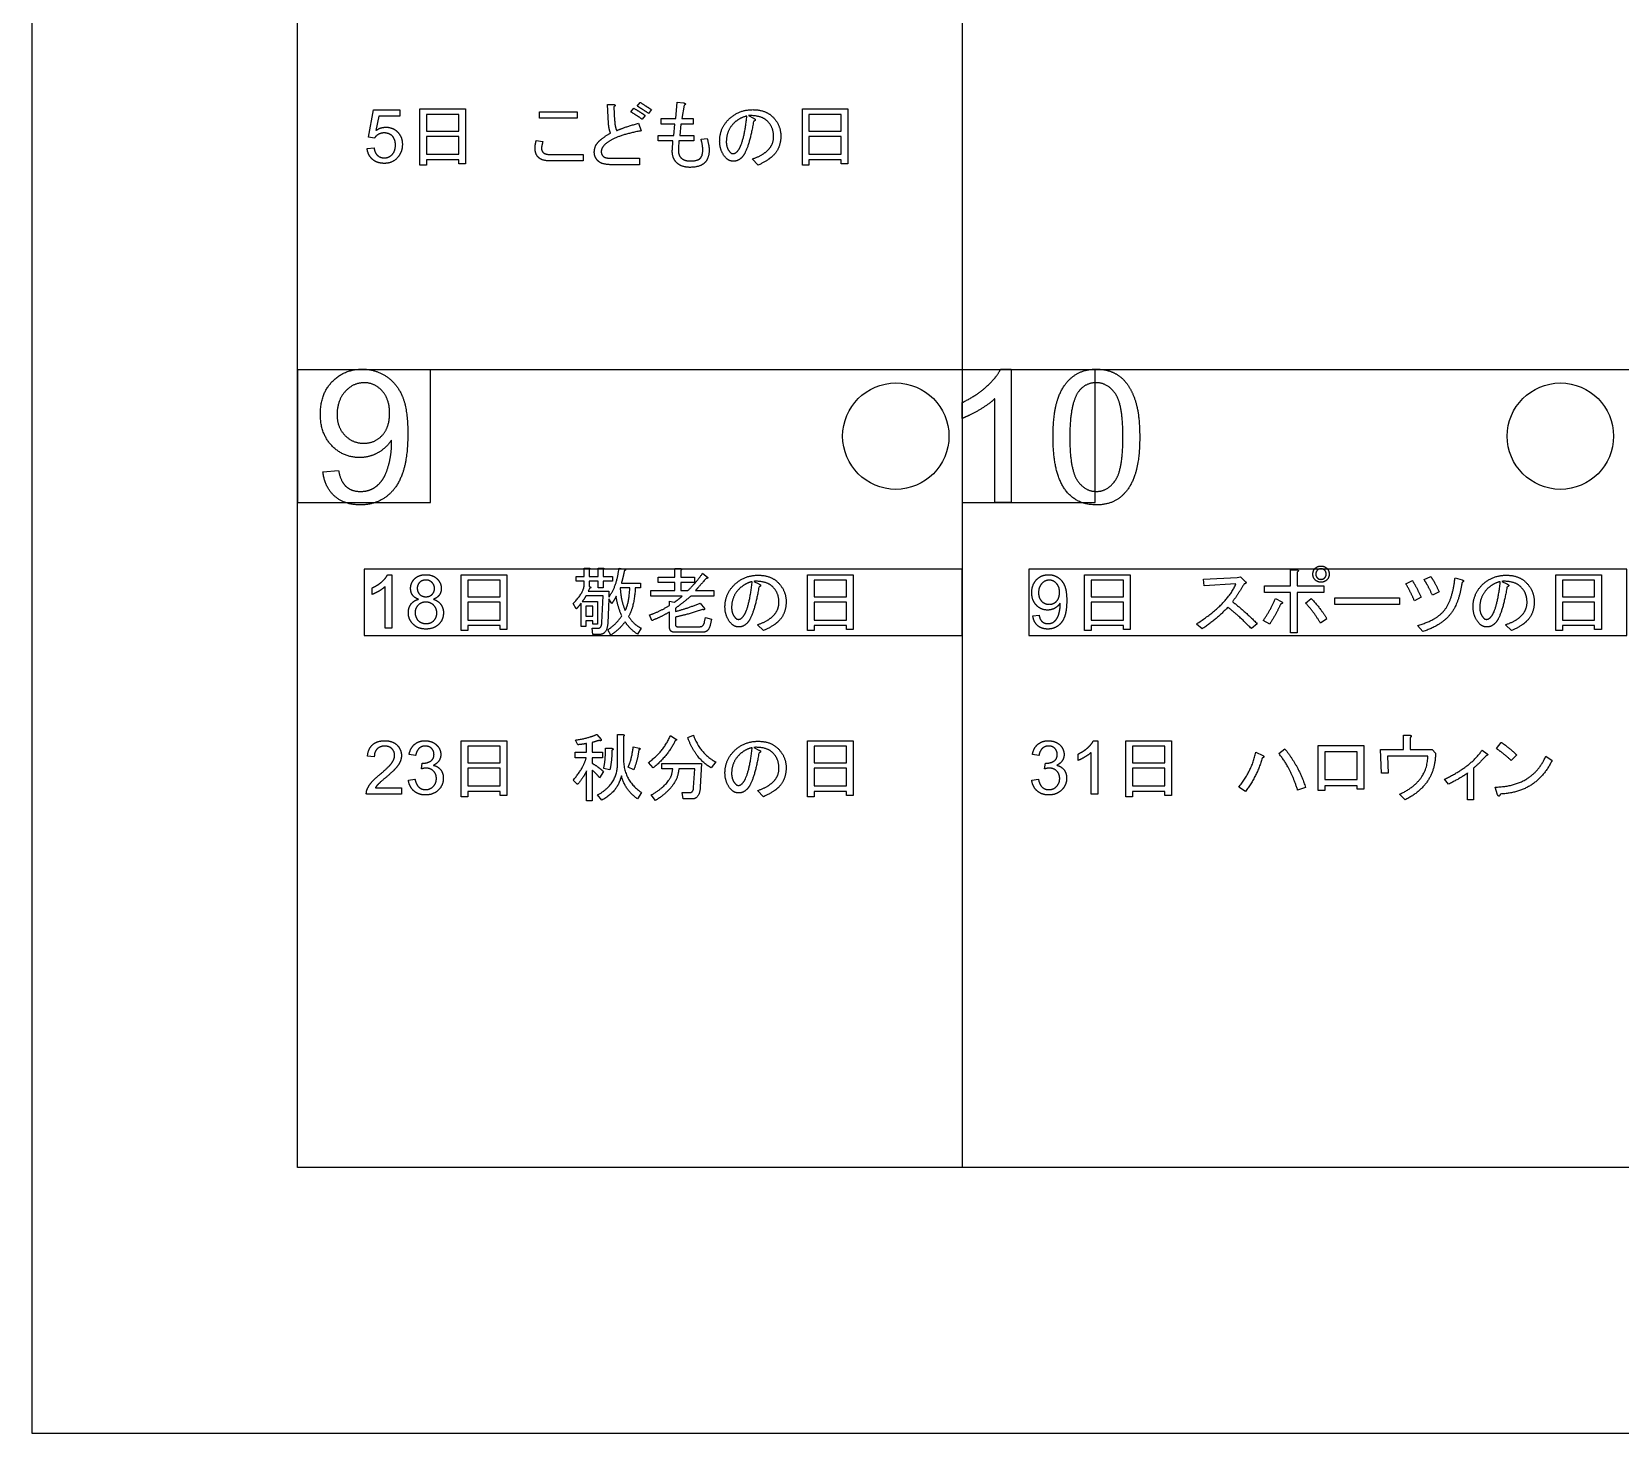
# Model space of a CAD drawing. Header units: millimetres. Extents: x -150 to 160, y -25 to 200.
# Drawn here: x -150 to -30.5, y -20 to 85.4 of the extents above; entities that cross this region are included whole.
import ezdxf

# ---------------------------------------------------------------- set-up
doc = ezdxf.new("R2010")
doc.units = ezdxf.units.MM
doc.layers.get('0').update_dxf_attribs({"linetype": 'CONTINUOUS'})

msp = doc.modelspace()

# ---------------------------------------------------------------- linework, layer by layer
for p, q in [((-80, 180), (-80, 0)), ((-104.45, 79.83), (-104.23, 80.11)), ((-101.55, 78.89), (-101.44, 80.13)), ((-101.44, 80.13), (-100.96, 80.07)), ((-124.68, 77.48), (-124.29, 79.54)), ((-124.29, 79.54), (-122.3, 79.54)), ((-123.9, 79.07), (-124.12, 77.99)), ((-122.3, 79.07), (-123.9, 79.07)), ((-122.3, 79.54), (-122.3, 79.07)), ((-120.8, 75.39), (-120.8, 79.61)), ((-120.8, 79.61), (-117.37, 79.61)), ((-117.88, 79.19), (-120.3, 79.19)), ((-120.3, 79.19), (-120.3, 77.95)), ((-117.88, 77.95), (-117.88, 79.19)), ((-117.37, 79.61), (-117.37, 75.48)), ((-111.81, 79.39), (-108.97, 79.39)), ((-111.81, 78.91), (-111.81, 79.39)), ((-108.97, 78.91), (-111.81, 78.91)), ((-108.97, 79.39), (-108.97, 78.91)), ((-106.61, 78.52), (-106.7, 79.96)), ((-106.7, 79.96), (-106.24, 79.96)), ((-106.2, 79.78), (-106.15, 78.73)), ((-104.93, 79.39), (-104.71, 79.67)), ((-103.86, 79.13), (-104.08, 78.84)), ((-103.38, 79.56), (-103.6, 79.28)), ((-102.64, 78.47), (-102.64, 78.89)), ((-102.64, 78.89), (-101.55, 78.89)), ((-100.92, 79.89), (-101.09, 78.89)), ((-101.09, 78.89), (-100.24, 78.89)), ((-100.24, 78.89), (-100.24, 78.47)), ((-96.09, 79.11), (-95.7, 78.91)), ((-92.03, 75.39), (-92.03, 79.61)), ((-92.03, 79.61), (-88.6, 79.61)), ((-89.11, 79.19), (-91.53, 79.19)), ((-91.53, 79.19), (-91.53, 77.95)), ((-89.11, 77.95), (-89.11, 79.19)), ((-88.6, 79.61), (-88.6, 75.48)), ((-120.3, 77.95), (-117.88, 77.95)), ((-104.36, 78.54), (-104.15, 77.97)), ((-101.61, 78.47), (-102.64, 78.47)), ((-101.7, 77.62), (-101.61, 78.47)), ((-101.16, 78.47), (-101.24, 77.62)), ((-100.24, 78.47), (-101.16, 78.47)), ((-91.53, 77.95), (-89.11, 77.95)), ((-124.77, 76.64), (-124.25, 76.68)), ((-124.22, 77.42), (-124.68, 77.48)), ((-117.88, 77.53), (-120.3, 77.53)), ((-120.3, 77.53), (-120.3, 76.2)), ((-117.88, 76.2), (-117.88, 77.53)), ((-112.05, 77.23), (-111.55, 77.16)), ((-102.88, 77.21), (-102.88, 77.62)), ((-102.88, 77.62), (-101.7, 77.62)), ((-101.77, 77.21), (-102.88, 77.21)), ((-101.81, 76.55), (-101.77, 77.21)), ((-101.31, 77.21), (-101.35, 76.66)), ((-100.2, 77.21), (-101.31, 77.21)), ((-101.24, 77.62), (-100.2, 77.62)), ((-100.2, 77.62), (-100.2, 77.21)), ((-99.65, 77.34), (-99.19, 77.4)), ((-89.11, 77.53), (-91.53, 77.53)), ((-91.53, 77.53), (-91.53, 76.2)), ((-89.11, 76.2), (-89.11, 77.53)), ((-120.3, 75.39), (-120.8, 75.39)), ((-120.3, 76.2), (-117.88, 76.2)), ((-117.88, 75.79), (-120.3, 75.79)), ((-120.3, 75.79), (-120.3, 75.39)), ((-117.88, 75.48), (-117.88, 75.79)), ((-117.37, 75.48), (-117.88, 75.48)), ((-108.53, 75.7), (-110.93, 75.7)), ((-110.91, 76.18), (-108.53, 76.18)), ((-108.53, 76.18), (-108.53, 75.7)), ((-104.28, 75.42), (-106.39, 75.42)), ((-106.37, 75.9), (-104.28, 75.9)), ((-104.28, 75.9), (-104.28, 75.42)), ((-95.35, 75.39), (-95.81, 75.85)), ((-91.53, 75.39), (-92.03, 75.39)), ((-91.53, 76.2), (-89.11, 76.2)), ((-89.11, 75.79), (-91.53, 75.79)), ((-91.53, 75.79), (-91.53, 75.39)), ((-89.11, 75.48), (-89.11, 75.79)), ((-88.6, 75.48), (-89.11, 75.48)), ((70, 60), (-130, 60)), ((-77.11, 60.04), (-76.32, 60.04)), ((-76.32, 60.04), (-76.32, 50)), ((-80, 56.34), (-80, 57.53)), ((-77.54, 50), (-77.54, 57.82)), ((-128.1, 52.31), (-126.92, 52.42)), ((-76.32, 50), (-77.54, 50)), ((-123.23, 44.58), (-122.92, 44.58)), ((-122.92, 44.58), (-122.92, 40.56)), ((-117.69, 40.37), (-117.69, 44.58)), ((-117.69, 44.58), (-114.27, 44.58)), ((-114.27, 44.58), (-114.27, 40.45)), ((-109.05, 44.1), (-109.05, 44.45)), ((-109.05, 44.45), (-108.44, 44.45)), ((-108.44, 44.45), (-108.44, 45.08)), ((-108.44, 45.08), (-108.09, 45.08)), ((-108.07, 44.95), (-108.07, 44.45)), ((-108.07, 44.45), (-107.39, 44.45)), ((-107.39, 44.45), (-107.39, 45.08)), ((-107.39, 45.08), (-107.04, 45.08)), ((-107.02, 44.95), (-107.02, 44.45)), ((-107.02, 44.45), (-106.32, 44.45)), ((-106.32, 44.45), (-106.32, 44.1)), ((-105.88, 44.67), (-105.82, 45.08)), ((-105.82, 45.08), (-105.36, 44.99)), ((-105.43, 44.88), (-105.47, 44.64)), ((-102.87, 43.99), (-102.87, 44.4)), ((-102.87, 44.4), (-101.61, 44.4)), ((-101.61, 44.4), (-101.61, 45.04)), ((-101.61, 45.04), (-101.19, 45.04)), ((-101.17, 44.91), (-101.17, 44.4)), ((-101.17, 44.4), (-100.14, 44.4)), ((-100.14, 44.4), (-100.14, 43.99)), ((-99.53, 44.69), (-99.14, 44.38)), ((-91.63, 40.37), (-91.63, 44.58)), ((-91.63, 44.58), (-88.2, 44.58)), ((-88.2, 44.58), (-88.2, 40.45)), ((-70.8, 40.37), (-70.8, 44.58)), ((-70.8, 44.58), (-67.37, 44.58)), ((-67.37, 44.58), (-67.37, 40.45)), ((-61.85, 44.25), (-59.32, 44.36)), ((-61.79, 43.73), (-61.85, 44.25)), ((-59.32, 44.36), (-59.06, 44.43)), ((-59.06, 44.43), (-58.71, 44.08)), ((-55.3, 43.73), (-55.3, 44.95)), ((-55.3, 44.95), (-54.84, 44.95)), ((-54.8, 44.78), (-54.8, 43.73)), ((-45.26, 44.21), (-44.76, 44.45)), ((-42.93, 44.34), (-42.4, 44.19)), ((-35.35, 40.37), (-35.35, 44.58)), ((-35.35, 44.58), (-31.92, 44.58)), ((-31.92, 44.58), (-31.92, 40.45)), ((-124.39, 43.1), (-124.39, 43.58)), ((-123.41, 40.56), (-123.41, 43.69)), ((-114.77, 44.16), (-117.19, 44.16)), ((-117.19, 44.16), (-117.19, 42.92)), ((-114.77, 42.92), (-114.77, 44.16)), ((-108.44, 44.1), (-109.05, 44.1)), ((-108.44, 43.86), (-108.44, 44.1)), ((-108.05, 43.55), (-108.15, 43.33)), ((-108.15, 43.33), (-106.58, 43.33)), ((-107.39, 44.1), (-108.07, 44.1)), ((-108.07, 44.1), (-108.07, 43.68)), ((-108.07, 43.68), (-107.98, 43.66)), ((-107.39, 43.6), (-107.39, 44.1)), ((-107.02, 43.6), (-107.39, 43.6)), ((-106.32, 44.1), (-107.02, 44.1)), ((-107.02, 44.1), (-107.02, 43.6)), ((-106.58, 43.33), (-106.58, 42.9)), ((-105.01, 43.6), (-105.73, 43.6)), ((-105.64, 43.95), (-104.2, 43.95)), ((-104.2, 43.6), (-104.6, 43.6)), ((-104.2, 43.95), (-104.2, 43.6)), ((-103.42, 42.96), (-103.42, 43.38)), ((-103.42, 43.38), (-101.61, 43.38)), ((-101.61, 43.99), (-102.87, 43.99)), ((-101.61, 43.38), (-101.61, 43.99)), ((-100.14, 43.99), (-101.17, 43.99)), ((-101.17, 43.99), (-101.17, 43.38)), ((-101.17, 43.38), (-100.65, 43.38)), ((-100.08, 43.38), (-98.7, 43.38)), ((-98.7, 43.38), (-98.7, 42.96)), ((-95.69, 44.08), (-95.3, 43.88)), ((-88.71, 44.16), (-91.13, 44.16)), ((-91.13, 44.16), (-91.13, 42.92)), ((-88.71, 42.92), (-88.71, 44.16)), ((-67.88, 44.16), (-70.3, 44.16)), ((-70.3, 44.16), (-70.3, 42.92)), ((-67.88, 42.92), (-67.88, 44.16)), ((-59.41, 43.88), (-61.79, 43.73)), ((-57.27, 43.25), (-57.27, 43.73)), ((-57.27, 43.73), (-55.3, 43.73)), ((-55.3, 43.25), (-57.27, 43.25)), ((-55.3, 40.21), (-55.3, 43.25)), ((-54.8, 43.73), (-52.79, 43.73)), ((-52.79, 43.25), (-54.8, 43.25)), ((-54.8, 43.25), (-54.8, 40.21)), ((-52.79, 43.73), (-52.79, 43.25)), ((-46.62, 43.88), (-46.14, 44.14)), ((-44.13, 43.29), (-44.63, 43.03)), ((-39.41, 44.08), (-39.02, 43.88)), ((-32.43, 44.16), (-34.85, 44.16)), ((-34.85, 44.16), (-34.85, 42.92)), ((-32.43, 42.92), (-32.43, 44.16)), ((-117.19, 42.92), (-114.77, 42.92)), ((-114.77, 42.51), (-117.19, 42.51)), ((-117.19, 42.51), (-117.19, 41.17)), ((-114.77, 41.17), (-114.77, 42.51)), ((-109.05, 42), (-109.27, 42.42)), ((-108.68, 40.69), (-108.68, 42.44)), ((-108.59, 42.57), (-107.43, 42.57)), ((-107.02, 42.99), (-108.31, 42.99)), ((-107.8, 42.22), (-108.31, 42.22)), ((-108.31, 42.22), (-108.31, 41.46)), ((-107.8, 41.46), (-107.8, 42.22)), ((-107.43, 42.57), (-107.43, 40.85)), ((-107.11, 40.98), (-107.02, 42.99)), ((-106.58, 42.77), (-106.67, 40.93)), ((-106.36, 42.42), (-106.58, 42.77)), ((-101.06, 42.96), (-103.42, 42.96)), ((-102.02, 42.27), (-102.02, 42.59)), ((-102.02, 42.59), (-101.67, 42.51)), ((-101.58, 42.05), (-101.58, 41.81)), ((-98.7, 42.96), (-100.43, 42.96)), ((-99.71, 42.44), (-99.4, 42.03)), ((-91.13, 42.92), (-88.71, 42.92)), ((-88.71, 42.51), (-91.13, 42.51)), ((-91.13, 42.51), (-91.13, 41.17)), ((-88.71, 41.17), (-88.71, 42.51)), ((-70.3, 42.92), (-67.88, 42.92)), ((-67.88, 42.51), (-70.3, 42.51)), ((-70.3, 42.51), (-70.3, 41.17)), ((-67.88, 41.17), (-67.88, 42.51)), ((-56.44, 42.79), (-55.96, 42.53)), ((-54.17, 42.44), (-53.75, 42.79)), ((-51.96, 42.35), (-51.96, 42.83)), ((-51.96, 42.83), (-47.1, 42.83)), ((-47.1, 42.35), (-51.96, 42.35)), ((-47.1, 42.83), (-47.1, 42.35)), ((-45.48, 42.88), (-45.98, 42.61)), ((-34.85, 42.92), (-32.43, 42.92)), ((-32.43, 42.51), (-34.85, 42.51)), ((-34.85, 42.51), (-34.85, 41.17)), ((-32.43, 41.17), (-32.43, 42.51)), ((-117.19, 41.17), (-114.77, 41.17)), ((-114.77, 40.76), (-117.19, 40.76)), ((-117.19, 40.76), (-117.19, 40.37)), ((-114.77, 40.45), (-114.77, 40.76)), ((-108.31, 40.69), (-108.68, 40.69)), ((-108.31, 41.46), (-107.8, 41.46)), ((-107.8, 41.11), (-108.31, 41.11)), ((-108.31, 41.11), (-108.31, 40.69)), ((-107.8, 40.85), (-107.8, 41.11)), ((-107.43, 40.85), (-107.8, 40.85)), ((-103.35, 41.13), (-103.53, 41.55)), ((-102.02, 40.63), (-102.02, 41.79)), ((-101.58, 41.39), (-101.58, 40.85)), ((-101.43, 40.67), (-99.71, 40.67)), ((-99.38, 41.04), (-99.31, 41.35)), ((-99.31, 41.35), (-98.86, 41.24)), ((-98.86, 41.24), (-98.96, 40.78)), ((-94.95, 40.37), (-95.41, 40.82)), ((-91.13, 41.17), (-88.71, 41.17)), ((-88.71, 40.76), (-91.13, 40.76)), ((-91.13, 40.76), (-91.13, 40.37)), ((-88.71, 40.45), (-88.71, 40.76)), ((-74.69, 41.49), (-74.22, 41.53)), ((-70.3, 41.17), (-67.88, 41.17)), ((-67.88, 40.76), (-70.3, 40.76)), ((-70.3, 40.76), (-70.3, 40.37)), ((-67.88, 40.45), (-67.88, 40.76)), ((-61.96, 40.5), (-62.38, 40.87)), ((-57.81, 40.89), (-58.25, 40.52)), ((-56.87, 40.87), (-57.35, 41.13)), ((-52.57, 41.26), (-53.05, 40.93)), ((-45.35, 40.3), (-45.74, 40.76)), ((-38.67, 40.37), (-39.13, 40.82)), ((-34.85, 41.17), (-32.43, 41.17)), ((-32.43, 40.76), (-34.85, 40.76)), ((-34.85, 40.76), (-34.85, 40.37)), ((-32.43, 40.45), (-32.43, 40.76)), ((-122.92, 40.56), (-123.41, 40.56)), ((-117.19, 40.37), (-117.69, 40.37)), ((-114.27, 40.45), (-114.77, 40.45)), ((-107.78, 40.08), (-107.85, 40.56)), ((-107.85, 40.56), (-107.39, 40.56)), ((-107.32, 40.08), (-107.78, 40.08)), ((-106.43, 40.04), (-106.67, 40.43)), ((-104.16, 40.56), (-104.42, 40.1)), ((-99.47, 40.26), (-101.67, 40.26)), ((-91.13, 40.37), (-91.63, 40.37)), ((-88.2, 40.45), (-88.71, 40.45)), ((-70.3, 40.37), (-70.8, 40.37)), ((-67.37, 40.45), (-67.88, 40.45)), ((-54.8, 40.21), (-55.3, 40.21)), ((-34.85, 40.37), (-35.35, 40.37)), ((-31.92, 40.45), (-32.43, 40.45)), ((-107.5, 32.57), (-107.17, 32.18)), ((-105.93, 30.37), (-105.93, 32.55)), ((-105.93, 32.55), (-105.51, 32.55)), ((-105.49, 32.42), (-105.49, 30.78)), ((-101.95, 32.49), (-101.54, 32.22)), ((-100.65, 32.33), (-100.23, 32.51)), ((-46.8, 31.42), (-46.8, 32.51)), ((-46.8, 32.51), (-46.37, 32.51)), ((-46.3, 32.33), (-46.3, 31.42)), ((-117.69, 27.88), (-117.69, 32.09)), ((-117.69, 32.09), (-114.27, 32.09)), ((-114.77, 31.68), (-117.19, 31.68)), ((-117.19, 31.68), (-117.19, 30.43)), ((-114.77, 30.43), (-114.77, 31.68)), ((-114.27, 32.09), (-114.27, 27.97)), ((-109.11, 30.81), (-109.11, 31.22)), ((-109.11, 31.22), (-108.26, 31.22)), ((-108.92, 31.79), (-109.09, 32.14)), ((-108.26, 31.22), (-108.26, 31.88)), ((-107.83, 31.96), (-107.83, 31.22)), ((-107.83, 31.22), (-107.06, 31.22)), ((-107.06, 31.22), (-107.06, 30.81)), ((-106.84, 31.53), (-106.36, 31.53)), ((-104.75, 31.64), (-104.27, 31.53)), ((-95.69, 31.59), (-95.3, 31.39)), ((-91.63, 27.88), (-91.63, 32.09)), ((-91.63, 32.09), (-88.2, 32.09)), ((-88.71, 31.68), (-91.13, 31.68)), ((-91.13, 31.68), (-91.13, 30.43)), ((-88.71, 30.43), (-88.71, 31.68)), ((-88.2, 32.09), (-88.2, 27.97)), ((-71.28, 30.61), (-71.28, 31.09)), ((-70.3, 28.08), (-70.3, 31.21)), ((-70.13, 32.09), (-69.81, 32.09)), ((-69.81, 32.09), (-69.81, 28.08)), ((-67.69, 27.88), (-67.69, 32.09)), ((-67.69, 32.09), (-64.27, 32.09)), ((-64.77, 31.68), (-67.19, 31.68)), ((-67.19, 31.68), (-67.19, 30.43)), ((-64.77, 30.43), (-64.77, 31.68)), ((-64.27, 32.09), (-64.27, 27.97)), ((-57.91, 31.22), (-57.39, 30.98)), ((-56.19, 31.13), (-55.73, 31.48)), ((-53.22, 28.34), (-53.22, 31.74)), ((-53.22, 31.74), (-49.79, 31.74)), ((-52.72, 31.26), (-52.72, 29.17)), ((-50.3, 31.26), (-52.72, 31.26)), ((-50.3, 29.17), (-50.3, 31.26)), ((-49.79, 31.74), (-49.79, 28.45)), ((-48.46, 29.65), (-48.53, 31.42)), ((-48.53, 31.42), (-46.8, 31.42)), ((-46.3, 31.42), (-44.66, 31.42)), ((-44.66, 31.42), (-44.4, 31.15)), ((-40.89, 31.39), (-40.52, 31.11)), ((-39.82, 31.5), (-39.45, 31.96)), ((-124.23, 30.88), (-124.74, 30.94)), ((-121.12, 30.97), (-121.61, 31.06)), ((-120.69, 29.97), (-120.63, 30.4)), ((-117.19, 30.43), (-114.77, 30.43)), ((-114.77, 30.02), (-117.19, 30.02)), ((-117.19, 30.02), (-117.19, 28.69)), ((-114.77, 28.69), (-114.77, 30.02)), ((-108.29, 30.81), (-109.11, 30.81)), ((-107.06, 30.81), (-107.83, 30.81)), ((-107.83, 30.81), (-107.83, 30.39)), ((-106.5, 29.91), (-106.98, 30)), ((-104.71, 29.91), (-105.14, 30.09)), ((-103.26, 30.04), (-103.61, 30.46)), ((-102.61, 29.98), (-102.61, 30.39)), ((-102.61, 30.39), (-99.62, 30.39)), ((-101.78, 29.98), (-102.61, 29.98)), ((-101.82, 29.71), (-101.78, 29.98)), ((-101.32, 29.98), (-101.34, 29.8)), ((-100.12, 29.98), (-101.32, 29.98)), ((-100.21, 28.56), (-100.12, 29.98)), ((-99.62, 30.39), (-99.71, 28.62)), ((-98.55, 30.5), (-98.88, 30.04)), ((-91.13, 30.43), (-88.71, 30.43)), ((-88.71, 30.02), (-91.13, 30.02)), ((-91.13, 30.02), (-91.13, 28.69)), ((-88.71, 28.69), (-88.71, 30.02)), ((-74.23, 30.97), (-74.72, 31.06)), ((-73.8, 29.97), (-73.74, 30.4)), ((-67.19, 30.43), (-64.77, 30.43)), ((-64.77, 30.02), (-67.19, 30.02)), ((-67.19, 30.02), (-67.19, 28.69)), ((-64.77, 28.69), (-64.77, 30.02)), ((-44.97, 30.94), (-48, 30.94)), ((-48, 30.94), (-47.96, 29.65)), ((-41.54, 30.02), (-41.54, 27.64)), ((-38.29, 31.02), (-38.71, 30.61)), ((-36.09, 30.94), (-35.63, 30.61)), ((-121.66, 29.13), (-121.17, 29.2)), ((-117.19, 28.69), (-114.77, 28.69)), ((-108.94, 28.8), (-109.27, 29.12)), ((-108.26, 27.58), (-108.26, 29.82)), ((-107.83, 29.87), (-107.83, 27.58)), ((-107, 29.78), (-107.28, 29.3)), ((-91.13, 28.69), (-88.71, 28.69)), ((-74.77, 29.13), (-74.27, 29.2)), ((-67.19, 28.69), (-64.77, 28.69)), ((-52.72, 29.17), (-50.3, 29.17)), ((-50.3, 28.69), (-52.72, 28.69)), ((-52.72, 28.69), (-52.72, 28.34)), ((-50.3, 28.45), (-50.3, 28.69)), ((-47.96, 29.65), (-48.46, 29.65)), ((-43.42, 28.82), (-43.73, 29.19)), ((-41.98, 27.64), (-41.98, 29.67)), ((-122.19, 28.08), (-124.83, 28.08)), ((-124.15, 28.55), (-122.19, 28.55)), ((-122.19, 28.55), (-122.19, 28.08)), ((-117.19, 27.88), (-117.69, 27.88)), ((-114.77, 28.27), (-117.19, 28.27)), ((-117.19, 28.27), (-117.19, 27.88)), ((-114.77, 27.97), (-114.77, 28.27)), ((-114.27, 27.97), (-114.77, 27.97)), ((-107.83, 27.58), (-108.26, 27.58)), ((-107.11, 27.62), (-107.43, 28.01)), ((-104.12, 28.19), (-104.42, 27.71)), ((-103.07, 27.6), (-103.4, 28.01)), ((-100.99, 27.71), (-101.06, 28.19)), ((-101.06, 28.19), (-100.51, 28.19)), ((-100.34, 27.71), (-100.99, 27.71)), ((-94.95, 27.88), (-95.41, 28.34)), ((-91.13, 27.88), (-91.63, 27.88)), ((-88.71, 28.27), (-91.13, 28.27)), ((-91.13, 28.27), (-91.13, 27.88)), ((-88.71, 27.97), (-88.71, 28.27)), ((-88.2, 27.97), (-88.71, 27.97)), ((-69.81, 28.08), (-70.3, 28.08)), ((-67.19, 27.88), (-67.69, 27.88)), ((-64.77, 28.27), (-67.19, 28.27)), ((-67.19, 28.27), (-67.19, 27.88)), ((-64.77, 27.97), (-64.77, 28.27)), ((-64.27, 27.97), (-64.77, 27.97)), ((-58.7, 28.27), (-59.2, 28.6)), ((-54.18, 28.58), (-54.77, 28.38)), ((-52.72, 28.34), (-53.22, 28.34)), ((-49.79, 28.45), (-50.3, 28.45)), ((-46.69, 27.64), (-47.11, 28.06)), ((-41.54, 27.64), (-41.98, 27.64)), ((-39.73, 28.03), (-39.91, 28.6))]:
    msp.add_line(p, q)
for points in [[(90, 200), (-150, 200), (-150, -20), (90, -20)], [(70, 0), (-130, 0), (-130, 180), (70, 180)], [(-130, 50), (-120, 50), (-120, 60), (-130, 60)], [(-80, 50), (-70, 50), (-70, 60), (-80, 60)], [(-125, 40), (-80, 40), (-80, 45), (-125, 45)], [(-75, 40), (-30, 40), (-30, 45), (-75, 45)]]:
    msp.add_lwpolyline(points, close=True)
for centre in [(-85, 55), (-35, 55)]:
    msp.add_circle(centre, 4)
for points in [[(-104.23, 80.11), (-103.75, 79.8), (-103.38, 79.56)], [(-100.96, 80.07), (-100.72, 80), (-100.92, 79.89)], [(-106.24, 79.96), (-106, 79.91), (-106.2, 79.78)], [(-104.08, 78.84), (-104.47, 79.11), (-104.93, 79.39)], [(-104.71, 79.67), (-104.21, 79.37), (-103.86, 79.13)], [(-103.6, 79.28), (-104.06, 79.59), (-104.45, 79.83)], [(-97.58, 78.82), (-96.83, 79.56), (-95.76, 79.56)], [(-96.2, 79.08), (-96.77, 78.95), (-97.18, 78.54)], [(-96.94, 76.4), (-96.44, 76.9), (-96.2, 79.08)], [(-94.65, 78.69), (-95.11, 79.15), (-96.09, 79.11)], [(-95.76, 79.56), (-94.8, 79.56), (-94.26, 79.02)], [(-95.7, 78.91), (-95.44, 78.8), (-95.7, 78.67)], [(-94.26, 79.02), (-93.65, 78.41), (-93.65, 77.58)], [(-123.92, 77.7), (-124.11, 77.59), (-124.22, 77.42)], [(-124.12, 77.99), (-123.76, 78.24), (-123.36, 78.24)], [(-123.49, 77.81), (-123.73, 77.81), (-123.92, 77.7)], [(-122.87, 77.57), (-123.11, 77.81), (-123.49, 77.81)], [(-123.36, 78.24), (-122.84, 78.24), (-122.48, 77.88)], [(-122.48, 77.88), (-122.12, 77.52), (-122.12, 76.95)], [(-107.33, 77.18), (-107.07, 77.45), (-106.46, 77.8)], [(-104.15, 77.97), (-106.22, 77.6), (-106.92, 76.9)], [(-106.46, 77.8), (-106.59, 78.12), (-106.61, 78.52)], [(-106.15, 78.73), (-106.13, 78.28), (-106, 77.99)], [(-106, 77.99), (-105.39, 78.25), (-104.36, 78.54)], [(-98.25, 77.18), (-98.25, 78.15), (-97.58, 78.82)], [(-97.18, 78.54), (-97.75, 77.97), (-97.75, 77.14)], [(-95.7, 78.67), (-96.07, 76.49), (-96.59, 75.96)], [(-94.19, 77.53), (-94.19, 78.23), (-94.65, 78.69)], [(-124.37, 75.83), (-124.72, 76.13), (-124.77, 76.64)], [(-124.25, 76.68), (-124.2, 76.31), (-123.99, 76.12)], [(-122.88, 76.19), (-122.64, 76.46), (-122.64, 76.9)], [(-122.64, 76.9), (-122.64, 77.32), (-122.87, 77.57)], [(-122.12, 76.95), (-122.12, 76.4), (-122.43, 76.01)], [(-112.14, 76.66), (-112.14, 76.9), (-112.05, 77.23)], [(-111.87, 75.96), (-112.14, 76.22), (-112.14, 76.66)], [(-111.55, 77.16), (-111.65, 76.81), (-111.65, 76.66)], [(-111.65, 76.66), (-111.65, 76.46), (-111.52, 76.33)], [(-107.68, 76.36), (-107.68, 76.84), (-107.33, 77.18)], [(-106.92, 76.9), (-107.16, 76.66), (-107.16, 76.4)], [(-101.5, 75.59), (-101.85, 75.94), (-101.81, 76.55)], [(-101.35, 76.66), (-101.4, 76.18), (-101.16, 75.94)], [(-99.71, 75.9), (-99.52, 76.09), (-99.52, 76.55)], [(-99.52, 76.55), (-99.52, 76.88), (-99.65, 77.34)], [(-99.04, 76.57), (-99.04, 75.9), (-99.37, 75.57)], [(-99.19, 77.4), (-99.04, 76.79), (-99.04, 76.57)], [(-97.73, 75.88), (-98.25, 76.4), (-98.25, 77.18)], [(-97.75, 77.14), (-97.75, 76.64), (-97.42, 76.31)], [(-95.81, 75.85), (-95.04, 76.09), (-94.61, 76.53)], [(-94.61, 76.53), (-94.19, 76.94), (-94.19, 77.53)], [(-93.65, 77.58), (-93.65, 76.68), (-94.21, 76.12)], [(-123.48, 75.52), (-124.03, 75.52), (-124.37, 75.83)], [(-123.99, 76.12), (-123.78, 75.93), (-123.48, 75.93)], [(-123.48, 75.93), (-123.13, 75.93), (-122.88, 76.19)], [(-122.43, 76.01), (-122.82, 75.52), (-123.48, 75.52)], [(-110.93, 75.7), (-111.61, 75.7), (-111.87, 75.96)], [(-111.52, 76.33), (-111.37, 76.18), (-110.91, 76.18)], [(-107.4, 75.7), (-107.68, 75.98), (-107.68, 76.36)], [(-106.39, 75.42), (-107.11, 75.42), (-107.4, 75.7)], [(-107.16, 76.4), (-107.16, 76.2), (-107.01, 76.05)], [(-107.01, 76.05), (-106.85, 75.9), (-106.37, 75.9)], [(-100.5, 75.22), (-101.13, 75.22), (-101.5, 75.59)], [(-101.16, 75.94), (-100.92, 75.7), (-100.48, 75.7)], [(-99.37, 75.57), (-99.71, 75.22), (-100.5, 75.22)], [(-100.48, 75.7), (-99.91, 75.7), (-99.71, 75.9)], [(-97.18, 75.68), (-97.53, 75.68), (-97.73, 75.88)], [(-97.42, 76.31), (-97.36, 76.25), (-97.23, 76.25)], [(-97.23, 76.25), (-97.1, 76.25), (-96.94, 76.4)], [(-96.59, 75.96), (-96.88, 75.68), (-97.18, 75.68)], [(-94.21, 76.12), (-94.59, 75.74), (-95.35, 75.39)], [(-127.39, 59.11), (-126.49, 60.04), (-125.14, 60.04)], [(-125.14, 60.04), (-124.17, 60.04), (-123.36, 59.52)], [(-78.2, 58.7), (-77.43, 59.39), (-77.11, 60.04)], [(-71.72, 59.45), (-71, 60.04), (-69.91, 60.04)], [(-69.91, 60.04), (-69.11, 60.04), (-68.5, 59.72)], [(-128.29, 56.66), (-128.29, 58.19), (-127.39, 59.11)], [(-124.99, 59.02), (-125.81, 59.02), (-126.42, 58.36)], [(-123.64, 58.4), (-124.2, 59.02), (-124.99, 59.02)], [(-123.36, 59.52), (-122.55, 58.99), (-122.13, 58.02)], [(-80, 57.53), (-78.97, 58.02), (-78.2, 58.7)], [(-72.81, 57.79), (-72.44, 58.87), (-71.72, 59.45)], [(-69.92, 59.02), (-70.77, 59.02), (-71.28, 58.31)], [(-68.49, 58.21), (-69.07, 59.02), (-69.92, 59.02)], [(-68.5, 59.72), (-67.89, 59.39), (-67.5, 58.78)], [(-67.5, 58.78), (-67.1, 58.17), (-66.88, 57.3)], [(-126.42, 58.36), (-127.03, 57.69), (-127.03, 56.62)], [(-123.08, 56.73), (-123.08, 57.78), (-123.64, 58.4)], [(-122.13, 58.02), (-121.71, 57.05), (-121.71, 55.2)], [(-77.54, 57.82), (-77.99, 57.4), (-78.71, 56.98)], [(-73.17, 54.93), (-73.17, 56.71), (-72.81, 57.79)], [(-71.28, 58.31), (-71.91, 57.39), (-71.91, 54.93)], [(-67.91, 54.93), (-67.91, 57.4), (-68.49, 58.21)], [(-127.43, 54.29), (-128.29, 55.19), (-128.29, 56.66)], [(-127.03, 56.62), (-127.03, 55.67), (-126.45, 55.07)], [(-123.63, 55.07), (-123.08, 55.67), (-123.08, 56.73)], [(-78.71, 56.98), (-79.43, 56.56), (-80, 56.34)], [(-66.88, 57.3), (-66.65, 56.42), (-66.65, 54.93)], [(-126.45, 55.07), (-125.87, 54.47), (-125.03, 54.47)], [(-125.03, 54.47), (-124.17, 54.47), (-123.63, 55.07)], [(-121.71, 55.2), (-121.71, 53.29), (-122.13, 52.15)], [(-125.33, 53.39), (-126.57, 53.39), (-127.43, 54.29)], [(-122.94, 54.71), (-123.31, 54.12), (-123.95, 53.76)], [(-123.12, 52.96), (-122.93, 53.7), (-122.93, 54.46)], [(-122.93, 54.46), (-122.93, 54.54), (-122.94, 54.71)], [(-72.18, 50.87), (-73.17, 52.11), (-73.17, 54.93)], [(-71.91, 54.93), (-71.91, 52.47), (-71.33, 51.65)], [(-68.49, 51.66), (-67.91, 52.48), (-67.91, 54.93)], [(-66.65, 54.93), (-66.65, 53.17), (-67.01, 52.09)], [(-123.95, 53.76), (-124.58, 53.39), (-125.33, 53.39)], [(-123.57, 51.79), (-123.3, 52.22), (-123.12, 52.96)], [(-127.21, 50.48), (-127.95, 51.13), (-128.1, 52.31)], [(-126.92, 52.42), (-126.77, 51.59), (-126.35, 51.21)], [(-124.27, 51.1), (-123.85, 51.36), (-123.57, 51.79)], [(-122.13, 52.15), (-122.54, 51.02), (-123.37, 50.42)], [(-71.33, 51.65), (-70.76, 50.84), (-69.91, 50.84)], [(-69.91, 50.84), (-69.07, 50.84), (-68.49, 51.66)], [(-67.01, 52.09), (-67.37, 51.01), (-68.09, 50.42)], [(-125.29, 49.83), (-126.47, 49.83), (-127.21, 50.48)], [(-126.35, 51.21), (-125.93, 50.84), (-125.27, 50.84)], [(-123.37, 50.42), (-124.19, 49.83), (-125.29, 49.83)], [(-125.27, 50.84), (-124.7, 50.84), (-124.27, 51.1)], [(-69.91, 49.83), (-71.36, 49.83), (-72.18, 50.87)], [(-68.09, 50.42), (-68.81, 49.83), (-69.91, 49.83)], [(-123.67, 44.04), (-123.36, 44.32), (-123.23, 44.58)], [(-121.5, 43.55), (-121.5, 43.98), (-121.19, 44.28)], [(-121.19, 44.28), (-120.88, 44.58), (-120.36, 44.58)], [(-120.36, 44.58), (-119.83, 44.58), (-119.51, 44.27)], [(-119.51, 44.27), (-119.19, 43.97), (-119.19, 43.53)], [(-108.09, 45.08), (-107.91, 45.06), (-108.07, 44.95)], [(-107.04, 45.08), (-106.87, 45.06), (-107.02, 44.95)], [(-106.58, 42.9), (-106.04, 43.66), (-105.88, 44.67)], [(-105.47, 44.64), (-105.53, 44.34), (-105.64, 43.95)], [(-105.36, 44.99), (-105.27, 44.91), (-105.43, 44.88)], [(-101.19, 45.04), (-101.02, 45.02), (-101.17, 44.91)], [(-100.65, 43.38), (-100.03, 43.97), (-99.53, 44.69)], [(-99.27, 44.3), (-99.84, 43.64), (-100.08, 43.38)], [(-99.14, 44.38), (-99.1, 44.3), (-99.27, 44.3)], [(-97.17, 43.79), (-96.43, 44.54), (-95.36, 44.54)], [(-95.36, 44.54), (-94.4, 44.54), (-93.86, 43.99)], [(-74.41, 44.21), (-74.05, 44.58), (-73.51, 44.58)], [(-73.51, 44.58), (-73.12, 44.58), (-72.8, 44.37)], [(-72.8, 44.37), (-72.47, 44.16), (-72.31, 43.77)], [(-54.84, 44.95), (-54.6, 44.91), (-54.8, 44.78)], [(-53.62, 44.62), (-53.62, 44.88), (-53.45, 45.06)], [(-53.45, 44.19), (-53.62, 44.36), (-53.62, 44.62)], [(-53.45, 45.06), (-53.27, 45.23), (-53.01, 45.23)], [(-53.29, 44.91), (-53.4, 44.8), (-53.4, 44.62)], [(-53.4, 44.62), (-53.4, 44.45), (-53.29, 44.34)], [(-53.01, 45.02), (-53.19, 45.02), (-53.29, 44.91)], [(-53.29, 44.34), (-53.19, 44.23), (-53.01, 44.23)], [(-53.01, 45.23), (-52.75, 45.23), (-52.57, 45.06)], [(-52.73, 44.91), (-52.84, 45.02), (-53.01, 45.02)], [(-53.01, 44.23), (-52.84, 44.23), (-52.73, 44.34)], [(-52.62, 44.62), (-52.62, 44.8), (-52.73, 44.91)], [(-52.73, 44.34), (-52.62, 44.45), (-52.62, 44.62)], [(-52.57, 45.06), (-52.4, 44.88), (-52.4, 44.62)], [(-52.4, 44.62), (-52.4, 44.36), (-52.57, 44.19)], [(-44.76, 44.45), (-44.43, 43.99), (-44.13, 43.29)], [(-43.93, 41.68), (-43.14, 42.42), (-42.93, 44.34)], [(-40.9, 43.79), (-40.15, 44.54), (-39.08, 44.54)], [(-39.08, 44.54), (-38.12, 44.54), (-37.58, 43.99)], [(-124.39, 43.58), (-123.98, 43.77), (-123.67, 44.04)], [(-123.87, 43.35), (-124.16, 43.18), (-124.39, 43.1)], [(-123.41, 43.69), (-123.59, 43.52), (-123.87, 43.35)], [(-121.36, 43.05), (-121.5, 43.26), (-121.5, 43.55)], [(-120.9, 42.73), (-121.21, 42.84), (-121.36, 43.05)], [(-120.82, 44), (-121, 43.82), (-121, 43.56)], [(-121, 43.56), (-121, 43.28), (-120.82, 43.1)], [(-120.35, 44.18), (-120.63, 44.18), (-120.82, 44)], [(-120.82, 43.1), (-120.64, 42.92), (-120.35, 42.92)], [(-119.89, 43.99), (-120.07, 44.18), (-120.35, 44.18)], [(-120.35, 42.92), (-120.06, 42.92), (-119.88, 43.1)], [(-119.7, 43.54), (-119.7, 43.81), (-119.89, 43.99)], [(-119.88, 43.1), (-119.7, 43.28), (-119.7, 43.54)], [(-119.34, 43.05), (-119.49, 42.84), (-119.78, 42.73)], [(-119.19, 43.53), (-119.19, 43.26), (-119.34, 43.05)], [(-109.27, 42.42), (-108.44, 43.23), (-108.44, 43.86)], [(-107.98, 43.66), (-107.89, 43.58), (-108.05, 43.55)], [(-105.73, 43.6), (-105.69, 42.64), (-105.36, 41.89)], [(-105.36, 41.89), (-105.05, 42.44), (-105.01, 43.6)], [(-104.6, 43.6), (-104.66, 42.22), (-105.1, 41.44)], [(-97.85, 42.16), (-97.85, 43.12), (-97.17, 43.79)], [(-96.78, 43.51), (-97.35, 42.94), (-97.35, 42.11)], [(-95.8, 44.06), (-96.37, 43.92), (-96.78, 43.51)], [(-96.54, 41.37), (-96.04, 41.87), (-95.8, 44.06)], [(-95.3, 43.64), (-95.67, 41.46), (-96.19, 40.93)], [(-94.25, 43.66), (-94.71, 44.12), (-95.69, 44.08)], [(-95.3, 43.88), (-95.04, 43.77), (-95.3, 43.64)], [(-93.79, 42.51), (-93.79, 43.2), (-94.25, 43.66)], [(-93.86, 43.99), (-93.25, 43.38), (-93.25, 42.55)], [(-74.77, 43.23), (-74.77, 43.84), (-74.41, 44.21)], [(-74.42, 42.28), (-74.77, 42.64), (-74.77, 43.23)], [(-74.02, 43.91), (-74.26, 43.64), (-74.26, 43.21)], [(-74.26, 43.21), (-74.26, 42.83), (-74.03, 42.59)], [(-73.45, 44.17), (-73.78, 44.17), (-74.02, 43.91)], [(-72.91, 43.92), (-73.13, 44.17), (-73.45, 44.17)], [(-72.68, 43.25), (-72.68, 43.68), (-72.91, 43.92)], [(-72.9, 42.59), (-72.68, 42.83), (-72.68, 43.25)], [(-72.31, 43.77), (-72.14, 43.38), (-72.14, 42.64)], [(-62.38, 40.87), (-60.06, 42.37), (-59.41, 43.88)], [(-58.8, 43.88), (-59.21, 43.16), (-59.67, 42.55)], [(-58.71, 44.08), (-58.56, 43.92), (-58.8, 43.88)], [(-53.01, 44.01), (-53.27, 44.01), (-53.45, 44.19)], [(-52.57, 44.19), (-52.75, 44.01), (-53.01, 44.01)], [(-45.98, 42.61), (-46.27, 43.29), (-46.62, 43.88)], [(-46.14, 44.14), (-45.81, 43.62), (-45.48, 42.88)], [(-44.63, 43.03), (-44.93, 43.73), (-45.26, 44.21)], [(-42.4, 43.99), (-42.66, 42.22), (-43.45, 41.41)], [(-42.4, 44.19), (-42.18, 44.12), (-42.4, 43.99)], [(-41.57, 42.16), (-41.57, 43.12), (-40.9, 43.79)], [(-40.5, 43.51), (-41.07, 42.94), (-41.07, 42.11)], [(-39.52, 44.06), (-40.09, 43.92), (-40.5, 43.51)], [(-40.26, 41.37), (-39.76, 41.87), (-39.52, 44.06)], [(-39.02, 43.64), (-39.39, 41.46), (-39.91, 40.93)], [(-37.97, 43.66), (-38.43, 44.12), (-39.41, 44.08)], [(-39.02, 43.88), (-38.76, 43.77), (-39.02, 43.64)], [(-37.51, 42.51), (-37.51, 43.2), (-37.97, 43.66)], [(-37.58, 43.99), (-36.97, 43.38), (-36.97, 42.55)], [(-121.67, 41.72), (-121.67, 42.11), (-121.47, 42.37)], [(-121.47, 42.37), (-121.27, 42.64), (-120.9, 42.73)], [(-120.93, 42.29), (-121.16, 42.06), (-121.16, 41.72)], [(-120.36, 42.52), (-120.71, 42.52), (-120.93, 42.29)], [(-119.77, 42.29), (-120, 42.52), (-120.36, 42.52)], [(-119.78, 42.73), (-119.41, 42.61), (-119.22, 42.34)], [(-119.53, 41.7), (-119.53, 42.06), (-119.77, 42.29)], [(-119.22, 42.34), (-119.03, 42.08), (-119.03, 41.71)], [(-108.68, 42.44), (-108.87, 42.16), (-109.05, 42)], [(-108.31, 42.99), (-108.39, 42.81), (-108.59, 42.57)], [(-106.04, 42.96), (-106.15, 42.7), (-106.36, 42.42)], [(-105.62, 41.48), (-105.95, 42.29), (-106.04, 42.96)], [(-103.53, 41.55), (-102.74, 41.81), (-102.02, 42.27)], [(-101.67, 42.51), (-101.41, 42.66), (-101.06, 42.96)], [(-100.43, 42.96), (-101.06, 42.42), (-101.58, 42.05)], [(-101.58, 41.81), (-100.67, 42.05), (-99.71, 42.44)], [(-99.53, 41.96), (-100.69, 41.57), (-101.58, 41.39)], [(-99.4, 42.03), (-99.38, 41.87), (-99.53, 41.96)], [(-97.33, 40.85), (-97.85, 41.37), (-97.85, 42.16)], [(-97.35, 42.11), (-97.35, 41.61), (-97.02, 41.28)], [(-94.21, 41.5), (-93.79, 41.92), (-93.79, 42.51)], [(-93.25, 42.55), (-93.25, 41.65), (-93.81, 41.09)], [(-73.58, 41.92), (-74.08, 41.92), (-74.42, 42.28)], [(-74.03, 42.59), (-73.8, 42.35), (-73.46, 42.35)], [(-73.03, 42.06), (-73.29, 41.92), (-73.58, 41.92)], [(-73.46, 42.35), (-73.12, 42.35), (-72.9, 42.59)], [(-72.63, 42.45), (-72.78, 42.21), (-73.03, 42.06)], [(-72.7, 41.75), (-72.63, 42.04), (-72.63, 42.35)], [(-72.63, 42.35), (-72.63, 42.38), (-72.63, 42.45)], [(-72.14, 42.64), (-72.14, 41.88), (-72.3, 41.42)], [(-60.02, 42.13), (-60.87, 41.22), (-61.96, 40.5)], [(-58.25, 40.52), (-59.17, 41.48), (-60.02, 42.13)], [(-59.67, 42.55), (-58.73, 41.83), (-57.81, 40.89)], [(-57.35, 41.13), (-56.81, 41.92), (-56.44, 42.79)], [(-56.05, 42.37), (-56.37, 41.65), (-56.87, 40.87)], [(-55.96, 42.53), (-55.83, 42.42), (-56.05, 42.37)], [(-53.05, 40.93), (-53.51, 41.74), (-54.17, 42.44)], [(-53.75, 42.79), (-52.97, 41.96), (-52.57, 41.26)], [(-41.05, 40.85), (-41.57, 41.37), (-41.57, 42.16)], [(-41.07, 42.11), (-41.07, 41.61), (-40.74, 41.28)], [(-37.93, 41.5), (-37.51, 41.92), (-37.51, 42.51)], [(-36.97, 42.55), (-36.97, 41.65), (-37.53, 41.09)], [(-121.3, 40.85), (-121.67, 41.2), (-121.67, 41.72)], [(-120.35, 40.49), (-120.94, 40.49), (-121.3, 40.85)], [(-121.16, 41.72), (-121.16, 41.51), (-121.06, 41.31)], [(-121.06, 41.31), (-120.96, 41.11), (-120.77, 41.01)], [(-120.77, 41.01), (-120.57, 40.9), (-120.34, 40.9)], [(-119.39, 40.84), (-119.76, 40.49), (-120.35, 40.49)], [(-120.34, 40.9), (-119.99, 40.9), (-119.76, 41.12)], [(-119.76, 41.12), (-119.53, 41.35), (-119.53, 41.7)], [(-119.03, 41.71), (-119.03, 41.19), (-119.39, 40.84)], [(-107.39, 40.56), (-107.13, 40.56), (-107.11, 40.98)], [(-106.67, 40.93), (-106.71, 40.08), (-107.32, 40.08)], [(-106.67, 40.43), (-105.99, 40.89), (-105.62, 41.48)], [(-105.36, 41.04), (-105.8, 40.45), (-106.43, 40.04)], [(-104.42, 40.1), (-105.05, 40.52), (-105.36, 41.04)], [(-105.1, 41.44), (-104.71, 40.82), (-104.16, 40.56)], [(-102.02, 41.79), (-102.65, 41.39), (-103.35, 41.13)], [(-101.58, 40.85), (-101.58, 40.67), (-101.43, 40.67)], [(-99.71, 40.67), (-99.47, 40.67), (-99.38, 41.04)], [(-98.96, 40.78), (-99.1, 40.26), (-99.47, 40.26)], [(-96.78, 40.65), (-97.13, 40.65), (-97.33, 40.85)], [(-97.02, 41.28), (-96.96, 41.22), (-96.83, 41.22)], [(-96.83, 41.22), (-96.69, 41.22), (-96.54, 41.37)], [(-96.19, 40.93), (-96.48, 40.65), (-96.78, 40.65)], [(-95.41, 40.82), (-94.64, 41.06), (-94.21, 41.5)], [(-93.81, 41.09), (-94.18, 40.72), (-94.95, 40.37)], [(-74.34, 40.76), (-74.63, 41.02), (-74.69, 41.49)], [(-73.57, 40.49), (-74.04, 40.49), (-74.34, 40.76)], [(-74.22, 41.53), (-74.16, 41.2), (-73.99, 41.05)], [(-73.99, 41.05), (-73.82, 40.9), (-73.56, 40.9)], [(-72.8, 40.73), (-73.13, 40.49), (-73.57, 40.49)], [(-73.56, 40.9), (-73.33, 40.9), (-73.16, 41)], [(-73.16, 41), (-72.99, 41.11), (-72.88, 41.28)], [(-72.88, 41.28), (-72.77, 41.45), (-72.7, 41.75)], [(-72.3, 41.42), (-72.47, 40.97), (-72.8, 40.73)], [(-45.74, 40.76), (-44.56, 41.09), (-43.93, 41.68)], [(-43.45, 41.41), (-44.15, 40.69), (-45.35, 40.3)], [(-40.5, 40.65), (-40.85, 40.65), (-41.05, 40.85)], [(-40.74, 41.28), (-40.68, 41.22), (-40.55, 41.22)], [(-40.55, 41.22), (-40.42, 41.22), (-40.26, 41.37)], [(-39.91, 40.93), (-40.2, 40.65), (-40.5, 40.65)], [(-39.13, 40.82), (-38.36, 41.06), (-37.93, 41.5)], [(-37.53, 41.09), (-37.91, 40.72), (-38.67, 40.37)], [(-101.67, 40.26), (-102.02, 40.26), (-102.02, 40.63)], [(-109.09, 32.14), (-108.07, 32.29), (-107.5, 32.57)], [(-105.51, 32.55), (-105.34, 32.53), (-105.49, 32.42)], [(-103.61, 30.46), (-102.48, 31.24), (-101.95, 32.49)], [(-98.88, 30.04), (-100.08, 30.74), (-100.65, 32.33)], [(-100.23, 32.51), (-99.71, 31.11), (-98.55, 30.5)], [(-46.37, 32.51), (-46.11, 32.49), (-46.3, 32.33)], [(-124.74, 30.94), (-124.69, 31.5), (-124.35, 31.8)], [(-124.35, 31.8), (-124.01, 32.09), (-123.44, 32.09)], [(-124.02, 31.47), (-124.23, 31.26), (-124.23, 30.88)], [(-123.45, 31.69), (-123.8, 31.69), (-124.02, 31.47)], [(-122.91, 31.49), (-123.11, 31.69), (-123.45, 31.69)], [(-123.44, 32.09), (-122.86, 32.09), (-122.53, 31.77)], [(-122.7, 30.99), (-122.7, 31.29), (-122.91, 31.49)], [(-122.53, 31.77), (-122.19, 31.45), (-122.19, 30.98)], [(-121.61, 31.06), (-121.52, 31.55), (-121.2, 31.82)], [(-121.2, 31.82), (-120.88, 32.09), (-120.41, 32.09)], [(-120.87, 31.51), (-121.06, 31.33), (-121.12, 30.97)], [(-120.39, 31.69), (-120.68, 31.69), (-120.87, 31.51)], [(-120.41, 32.09), (-120.08, 32.09), (-119.8, 31.95)], [(-119.92, 31.51), (-120.11, 31.69), (-120.39, 31.69)], [(-119.74, 31.06), (-119.74, 31.33), (-119.92, 31.51)], [(-119.8, 31.95), (-119.53, 31.81), (-119.38, 31.57)], [(-119.38, 31.57), (-119.23, 31.33), (-119.23, 31.05)], [(-108.26, 31.88), (-108.61, 31.81), (-108.92, 31.79)], [(-107.3, 32.12), (-107.52, 32.05), (-107.83, 31.96)], [(-107.17, 32.18), (-107.15, 32.03), (-107.3, 32.12)], [(-106.98, 30), (-106.82, 30.67), (-106.84, 31.53)], [(-106.36, 31.37), (-106.34, 30.78), (-106.5, 29.91)], [(-106.36, 31.53), (-106.15, 31.46), (-106.36, 31.37)], [(-105.14, 30.09), (-104.86, 30.67), (-104.75, 31.64)], [(-104.33, 31.42), (-104.42, 30.63), (-104.71, 29.91)], [(-104.27, 31.53), (-104.18, 31.44), (-104.33, 31.42)], [(-101.58, 32.12), (-102.11, 30.98), (-103.26, 30.04)], [(-101.54, 32.22), (-101.41, 32.14), (-101.58, 32.12)], [(-97.85, 29.67), (-97.85, 30.63), (-97.17, 31.31)], [(-97.17, 31.31), (-96.43, 32.05), (-95.36, 32.05)], [(-95.8, 31.57), (-96.37, 31.44), (-96.78, 31.02)], [(-96.54, 28.88), (-96.04, 29.39), (-95.8, 31.57)], [(-95.3, 31.15), (-95.67, 28.97), (-96.19, 28.45)], [(-94.25, 31.18), (-94.71, 31.64), (-95.69, 31.59)], [(-95.36, 32.05), (-94.4, 32.05), (-93.86, 31.5)], [(-95.3, 31.39), (-95.04, 31.29), (-95.3, 31.15)], [(-93.79, 30.02), (-93.79, 30.72), (-94.25, 31.18)], [(-93.86, 31.5), (-93.25, 30.89), (-93.25, 30.06)], [(-74.72, 31.06), (-74.63, 31.55), (-74.31, 31.82)], [(-74.31, 31.82), (-73.99, 32.09), (-73.51, 32.09)], [(-73.98, 31.51), (-74.17, 31.33), (-74.23, 30.97)], [(-73.5, 31.69), (-73.79, 31.69), (-73.98, 31.51)], [(-73.51, 32.09), (-73.19, 32.09), (-72.91, 31.95)], [(-73.03, 31.51), (-73.21, 31.69), (-73.5, 31.69)], [(-72.85, 31.06), (-72.85, 31.33), (-73.03, 31.51)], [(-72.91, 31.95), (-72.63, 31.81), (-72.49, 31.57)], [(-72.49, 31.57), (-72.34, 31.33), (-72.34, 31.05)], [(-71.28, 31.09), (-70.87, 31.28), (-70.56, 31.56)], [(-70.3, 31.21), (-70.48, 31.04), (-70.77, 30.87)], [(-70.56, 31.56), (-70.26, 31.83), (-70.13, 32.09)], [(-59.2, 28.6), (-58.24, 29.76), (-57.91, 31.22)], [(-54.77, 28.38), (-55.32, 30.11), (-56.19, 31.13)], [(-55.73, 31.48), (-54.64, 30.11), (-54.18, 28.58)], [(-44.4, 31.15), (-44.4, 28.78), (-46.69, 27.64)], [(-43.73, 29.19), (-41.65, 30.19), (-40.89, 31.39)], [(-40.52, 31.11), (-40.39, 31), (-40.6, 30.96)], [(-38.71, 30.61), (-39.29, 31.15), (-39.82, 31.5)], [(-39.45, 31.96), (-38.99, 31.68), (-38.29, 31.02)], [(-123.81, 29.56), (-123.16, 30.09), (-122.93, 30.4)], [(-122.62, 30.02), (-122.84, 29.77), (-123.37, 29.32)], [(-122.93, 30.4), (-122.7, 30.72), (-122.7, 30.99)], [(-122.29, 30.51), (-122.39, 30.28), (-122.62, 30.02)], [(-122.19, 30.98), (-122.19, 30.74), (-122.29, 30.51)], [(-120.34, 30.03), (-120.48, 30.03), (-120.69, 29.97)], [(-120.63, 30.4), (-120.59, 30.4), (-120.56, 30.4)], [(-120.56, 30.4), (-120.24, 30.4), (-119.99, 30.56)], [(-119.78, 29.81), (-120, 30.03), (-120.34, 30.03)], [(-119.99, 30.56), (-119.74, 30.72), (-119.74, 31.06)], [(-119.37, 30.58), (-119.51, 30.37), (-119.79, 30.24)], [(-119.79, 30.24), (-119.43, 30.16), (-119.23, 29.9)], [(-119.23, 31.05), (-119.23, 30.79), (-119.37, 30.58)], [(-119.23, 29.9), (-119.04, 29.65), (-119.04, 29.26)], [(-109.27, 29.12), (-108.5, 30), (-108.29, 30.81)], [(-107.83, 30.39), (-107.35, 30.11), (-107, 29.78)], [(-107.43, 28.01), (-105.93, 28.84), (-105.93, 30.37)], [(-105.49, 30.78), (-105.49, 29.1), (-104.12, 28.19)], [(-96.78, 31.02), (-97.35, 30.46), (-97.35, 29.63)], [(-94.21, 29.02), (-93.79, 29.43), (-93.79, 30.02)], [(-93.25, 30.06), (-93.25, 29.17), (-93.81, 28.6)], [(-73.45, 30.03), (-73.59, 30.03), (-73.8, 29.97)], [(-73.74, 30.4), (-73.69, 30.4), (-73.66, 30.4)], [(-73.66, 30.4), (-73.35, 30.4), (-73.1, 30.56)], [(-72.89, 29.81), (-73.11, 30.03), (-73.45, 30.03)], [(-73.1, 30.56), (-72.85, 30.72), (-72.85, 31.06)], [(-72.48, 30.58), (-72.62, 30.37), (-72.89, 30.24)], [(-72.89, 30.24), (-72.54, 30.16), (-72.34, 29.9)], [(-72.34, 31.05), (-72.34, 30.79), (-72.48, 30.58)], [(-72.34, 29.9), (-72.15, 29.65), (-72.15, 29.26)], [(-70.77, 30.87), (-71.05, 30.7), (-71.28, 30.61)], [(-57.43, 30.78), (-57.83, 29.41), (-58.7, 28.27)], [(-57.39, 30.98), (-57.22, 30.87), (-57.43, 30.78)], [(-47.11, 28.06), (-44.99, 29.02), (-44.97, 30.94)], [(-40.6, 30.96), (-40.98, 30.5), (-41.54, 30.02)], [(-39.91, 28.6), (-37.07, 28.67), (-36.09, 30.94)], [(-35.63, 30.61), (-36.78, 28.21), (-39.51, 28.08)], [(-124.77, 28.42), (-124.67, 28.69), (-124.45, 28.95)], [(-124.45, 28.95), (-124.23, 29.21), (-123.81, 29.56)], [(-123.94, 28.82), (-124.07, 28.68), (-124.15, 28.55)], [(-123.37, 29.32), (-123.82, 28.95), (-123.94, 28.82)], [(-121.26, 28.32), (-121.61, 28.63), (-121.66, 29.13)], [(-121.17, 29.2), (-121.08, 28.78), (-120.88, 28.6)], [(-119.8, 28.65), (-119.56, 28.89), (-119.56, 29.25)], [(-119.56, 29.25), (-119.56, 29.59), (-119.78, 29.81)], [(-119.04, 29.26), (-119.04, 28.73), (-119.42, 28.37)], [(-108.26, 29.82), (-108.5, 29.32), (-108.94, 28.8)], [(-107.28, 29.3), (-107.54, 29.63), (-107.83, 29.87)], [(-105.64, 29.45), (-105.93, 28.25), (-107.11, 27.62)], [(-104.42, 27.71), (-105.34, 28.34), (-105.64, 29.45)], [(-103.4, 28.01), (-101.98, 28.82), (-101.82, 29.71)], [(-101.34, 29.8), (-101.5, 28.6), (-103.07, 27.6)], [(-97.33, 28.36), (-97.85, 28.88), (-97.85, 29.67)], [(-97.35, 29.63), (-97.35, 29.12), (-97.02, 28.8)], [(-97.02, 28.8), (-96.96, 28.73), (-96.83, 28.73)], [(-96.83, 28.73), (-96.69, 28.73), (-96.54, 28.88)], [(-95.41, 28.34), (-94.64, 28.58), (-94.21, 29.02)], [(-74.37, 28.32), (-74.72, 28.63), (-74.77, 29.13)], [(-74.27, 29.2), (-74.19, 28.78), (-73.99, 28.6)], [(-72.91, 28.65), (-72.67, 28.89), (-72.67, 29.25)], [(-72.67, 29.25), (-72.67, 29.59), (-72.89, 29.81)], [(-72.15, 29.26), (-72.15, 28.73), (-72.53, 28.37)], [(-41.98, 29.67), (-42.46, 29.3), (-43.42, 28.82)], [(-124.83, 28.08), (-124.84, 28.25), (-124.77, 28.42)], [(-120.39, 28.01), (-120.91, 28.01), (-121.26, 28.32)], [(-120.88, 28.6), (-120.68, 28.41), (-120.38, 28.41)], [(-119.42, 28.37), (-119.8, 28.01), (-120.39, 28.01)], [(-120.38, 28.41), (-120.04, 28.41), (-119.8, 28.65)], [(-100.51, 28.19), (-100.23, 28.19), (-100.21, 28.56)], [(-99.71, 28.62), (-99.75, 27.71), (-100.34, 27.71)], [(-96.78, 28.16), (-97.13, 28.16), (-97.33, 28.36)], [(-96.19, 28.45), (-96.48, 28.16), (-96.78, 28.16)], [(-93.81, 28.6), (-94.18, 28.23), (-94.95, 27.88)], [(-73.49, 28.01), (-74.02, 28.01), (-74.37, 28.32)], [(-73.99, 28.6), (-73.78, 28.41), (-73.49, 28.41)], [(-73.49, 28.41), (-73.14, 28.41), (-72.91, 28.65)], [(-72.53, 28.37), (-72.91, 28.01), (-73.49, 28.01)], [(-39.51, 28.08), (-39.62, 27.79), (-39.73, 28.03)]]:
    msp.add_open_spline(points, degree=2)

doc.saveas('drawing.dxf')
